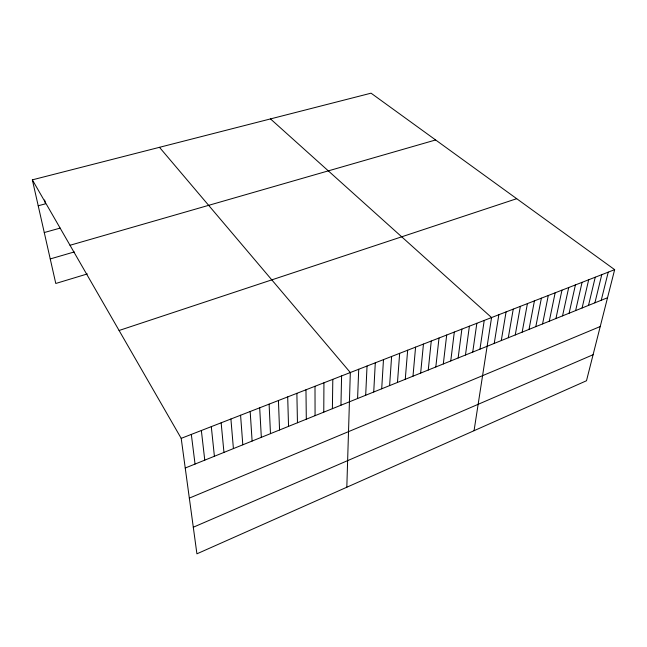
<?xml version="1.0" encoding="UTF-8"?>
<svg xmlns="http://www.w3.org/2000/svg" width="647" height="647" viewBox="0 0 647 647"><rect width="100%" height="100%" fill="white"/><g stroke="black" fill="none" stroke-linecap="round" stroke-linejoin="round"><path stroke-width="0.97" d="M323.767 412.163L323.937 382.798M332.388 408.686L332.809 379.344M340.945 405.232L341.6 375.923M346.816 487.231L350.318 372.526L159.485 147.322M357.589 398.52L358.713 369.259M365.692 395.252L367.035 366.024M373.731 392.009L375.292 362.813M381.706 388.798L383.477 359.619M389.615 385.604L391.605 356.465M397.468 382.442L399.66 353.327M405.257 379.296L407.659 350.213M412.988 376.182L415.584 347.124M420.655 373.084L423.453 344.067M428.265 370.019L431.258 341.026M435.819 366.97L439.006 338.009M443.316 363.954L446.689 335.025M450.757 360.953L454.315 332.057M458.141 357.969L461.877 329.105M465.468 355.017L469.39 326.185M472.739 352.081L476.839 323.29M479.953 349.178L484.231 320.411M474.057 430.7L491.566 317.556L270.495 118.911M494.227 343.42L498.845 314.725M501.288 340.573L506.067 311.911M508.299 337.742L513.241 309.12M515.255 334.944L520.358 306.346M522.153 332.154L527.418 303.597M529.011 329.396L534.43 300.871M535.813 326.646L541.385 298.162M542.566 323.921L548.292 295.477M549.279 321.219L555.15 292.808M555.935 318.534L561.96 290.155M562.55 315.865L568.713 287.527M569.109 313.221L575.418 284.923M575.628 310.592L582.074 282.327M582.098 307.98L588.689 279.755M588.527 305.392L595.248 277.199M594.908 302.82L601.759 274.668M601.241 300.265L608.229 272.152M614.65 269.653L586.489 380.751L196.914 553.824L181.2 438.351L32.35 179.85L371.055 93.176L614.65 269.653L181.2 438.351M193.291 527.232L593.089 354.718M189.328 498.117L600.23 326.525M185.236 468.024L607.533 297.725M119.088 330.488L516.702 198.694M87.329 273.94L55.788 283.475L32.35 179.85M50.24 258.937L74.284 251.934M70.022 245.27L435.633 139.962M44.263 232.54L60.163 228.1M38.213 205.77L45.476 203.821L44.635 199.988M191.326 434.412L195.046 464.069M201.354 430.506L204.767 460.154M211.294 426.64L214.4 456.264M221.145 422.806L223.951 452.415M230.906 419.005L233.413 448.597M240.579 415.237L242.803 444.812M250.171 411.508L252.112 441.06M259.682 407.804L261.331 437.34M269.103 404.14L270.478 433.652M278.436 400.501L279.553 429.988M287.697 396.902L288.546 426.365M296.876 393.327L297.458 422.766M305.974 389.785L306.306 419.199M315 386.275L315.073 415.665"/></g></svg>
